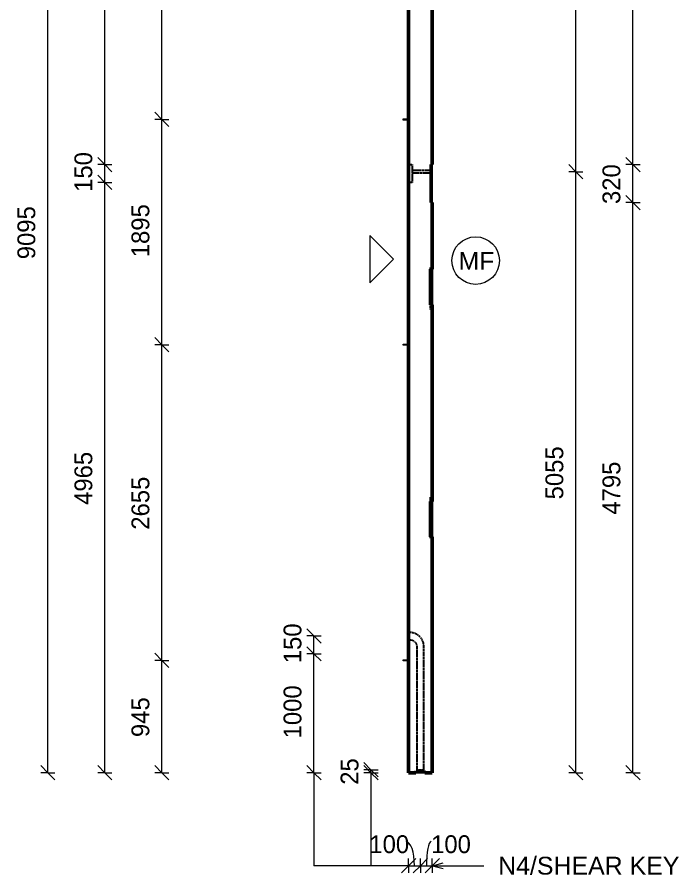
# Model space of a CAD drawing. Header units: millimetres. Extents: x -9471 to 9984, y -2794 to 13196.
# Drawn here: x 3811 to 9379, y -2254 to 4960 of the extents above; entities that cross this region are included whole.
import ezdxf

# ---------------------------------------------------------------- set-up
doc = ezdxf.new("R2010")
doc.units = ezdxf.units.MM
doc.linetypes.add('Dash', pattern=[6.36, 3.18, -3.18])
for name, color, linetype, lineweight in [('A-ANNO-DIMS', 211, 'Continuous', 9), ('A-ANNO-DIMS-60', 211, 'Continuous', 9), ('A-DETL-MBND', 5, 'Continuous', 18), ('A-DETL-THIN', 151, 'Continuous', 18), ('A-GENM', 13, 'Continuous', 18), ('A-WALL', 113, 'Continuous', 25), ('A-WALL-HDLN', 110, 'Dash', 25), ('G-ANNO-TEXT', 231, 'Continuous', 9)]:
    doc.layers.add(name, color=color, linetype=linetype, lineweight=lineweight)
doc.styles.add('Arial_1', font='arial.ttf', dxfattribs={"height": 150})
doc.styles.add('Nirmala UI Semilight', font='NirmalaS.ttf', dxfattribs={"height": 150})
doc.dimstyles.new('Arrow_Filled_-_2_5_NI_UI_1', dxfattribs={"dimscale": 304.8, "dimtxt": 157.104592, "dimasz": 0.393701, "dimexe": 0.19685, "dimexo": 0.0625, "dimgap": 0.19685, "dimtad": 1, "dimdec": 0, "dimzin": 0, "dimdsep": 46, "dimtxsty": 'Nirmala UI Semilight', "dimblk1": 'OBLIQUE', "dimblk2": 'OBLIQUE', "dimsah": 1, "dimcen": 0.09, "dimazin": 0, "dimtfac": 1, "dimtdec": 4, "dimtix": 1, "dimtmove": 0, "dimatfit": 3, "dimfxl": 0.19685, "dimfxlon": 1, "dimtvp": 1, "dimtolj": 1, "dimtzin": 0, "dimarcsym": 2})
doc.dimstyles.new('Arrow_Filled_-_2_5_NI_UI_2', dxfattribs={"dimscale": 304.8, "dimtxt": 157.104592, "dimasz": 0.393701, "dimexe": 0.19685, "dimexo": 0.0625, "dimgap": 0.19685, "dimtad": 1, "dimdec": 0, "dimzin": 0, "dimdsep": 46, "dimtxsty": 'Nirmala UI Semilight', "dimblk1": 'OBLIQUE', "dimblk2": 'OBLIQUE', "dimsah": 1, "dimcen": 0.09, "dimazin": 0, "dimtfac": 1, "dimtdec": 4, "dimtix": 1, "dimtmove": 1, "dimatfit": 3, "dimfxl": 0.19685, "dimfxlon": 1, "dimtvp": 1, "dimtolj": 1, "dimtzin": 0, "dimarcsym": 2})

# ---------------------------------------------------------------- blocks, each defined once
blk = doc.blocks.new('RR spread anchor face based - RR-SA-2_5-150-1876458-Elevation Right')
at = {"layer": 'A-GENM'}
for p, q in [((20219.6, 6759.9), (20224.6, 6759.9)), ((20219.6, 6749.9), (20219.6, 6759.9)), ((20224.6, 6749.9), (20219.6, 6749.9)), ((20224.6, 6759.9), (20264.6, 6759.9)), ((20224.6, 6759.9), (20224.6, 6749.9)), ((20264.6, 6749.9), (20224.6, 6749.9))]:
    blk.add_line(p, q, dxfattribs=at)
blk = doc.blocks.new('DIMBLOCK107-Elevation Right')
at = {"layer": 'A-ANNO-DIMS-60'}
for p, q in [((7104.6, -2177.3), (7164.6, -2117.3)), ((7104.6, -2177.3), (7104.6, -2117.3)), ((7204.6, -2177.3), (7264.6, -2117.3)), ((7204.6, -2177.3), (7204.6, -2117.3)), ((7104.6, -2177.3), (7044.6, -2237.3)), ((7104.6, -2177.3), (7204.6, -2177.3)), ((7104.6, -2177.3), (7104.6, -2237.3)), ((7204.6, -2177.3), (7144.6, -2237.3)), ((7204.6, -2177.3), (7204.6, -2237.3))]:
    blk.add_line(p, q, dxfattribs=at)
blk.add_ellipse((7083.4, -2177.3), major_axis=(0, 202.8), ratio=0.350906, start_param=4.712389, end_param=6.283185, dxfattribs=at)
at = {"layer": 'A-ANNO-DIMS-60', "color": 0, "insert": (6774.9, -1921.6), "char_height": 150, "width": 370.196, "attachment_point": 1, "line_spacing_factor": 1.142579, "style": 'Nirmala UI Semilight'}
blk.add_mtext('100', dxfattribs=at)
blk = doc.blocks.new('_Oblique')
at = {"color": 0, "linetype": 'ByBlock', "lineweight": -2}
blk.add_line((-0.5, -0.5), (0.5, 0.5), dxfattribs=at)
blk = doc.blocks.new('DIMBLOCK108-Elevation Right')
at = {"layer": 'A-ANNO-DIMS-60'}
for p, q in [((7204.6, -2177.3), (7264.6, -2117.3)), ((7204.6, -2177.3), (7204.6, -2117.3)), ((7304.6, -2177.3), (7364.6, -2117.3)), ((7304.6, -2177.3), (7304.6, -2117.3)), ((7204.6, -2177.3), (7144.6, -2237.3)), ((7204.6, -2177.3), (7304.6, -2177.3)), ((7204.6, -2177.3), (7204.6, -2237.3)), ((7304.6, -2177.3), (7244.6, -2237.3)), ((7304.6, -2177.3), (7304.6, -2237.3))]:
    blk.add_line(p, q, dxfattribs=at)
blk.add_ellipse((7294.4, -2177.3), major_axis=(0, 202.8), ratio=0.196007, start_param=0, end_param=1.570796, dxfattribs=at)
at = {"layer": 'A-ANNO-DIMS-60', "color": 0, "insert": (7294.4, -1921.6), "char_height": 150, "width": 370.196, "attachment_point": 1, "line_spacing_factor": 1.142579, "style": 'Nirmala UI Semilight'}
blk.add_mtext('100', dxfattribs=at)
blk = doc.blocks.new('DIMBLOCK109-Elevation Right')
at = {"layer": 'A-ANNO-DIMS-60'}
for p, q in [((6308.5, -395), (6248.5, -335)), ((6308.5, -395), (6248.5, -395)), ((6308.5, -1395), (6308.5, -395)), ((6308.5, -395), (6368.5, -455)), ((6308.5, -395), (6368.5, -395)), ((6308.5, -1395), (6248.5, -1335)), ((6308.5, -1395), (6248.5, -1395)), ((6308.5, -1395), (6368.5, -1455)), ((6308.5, -1395), (6368.5, -1395))]:
    blk.add_line(p, q, dxfattribs=at)
at = {"layer": 'A-ANNO-DIMS-60', "color": 0, "insert": (6052.8, -1106.4), "char_height": 150, "width": 507.305, "attachment_point": 1, "rotation": 90, "line_spacing_factor": 1.142579, "style": 'Nirmala UI Semilight'}
blk.add_mtext('1000', dxfattribs=at)
blk = doc.blocks.new('DIMBLOCK110-Elevation Right')
at = {"layer": 'A-ANNO-DIMS-60'}
for p, q in [((6308.5, -245), (6248.5, -185)), ((6308.5, -245), (6248.5, -245)), ((6308.5, -395), (6308.5, -245)), ((6308.5, -245), (6368.5, -305)), ((6308.5, -245), (6368.5, -245)), ((6308.5, -395), (6248.5, -335)), ((6308.5, -395), (6248.5, -395)), ((6308.5, -395), (6368.5, -455)), ((6308.5, -395), (6368.5, -395))]:
    blk.add_line(p, q, dxfattribs=at)
at = {"layer": 'A-ANNO-DIMS-60', "color": 0, "insert": (6052.8, -474.2), "char_height": 150, "width": 370.196, "attachment_point": 1, "rotation": 90, "line_spacing_factor": 1.142579, "style": 'Nirmala UI Semilight'}
blk.add_mtext('150', dxfattribs=at)
blk = doc.blocks.new('DIMBLOCK111-Elevation Right')
at = {"layer": 'A-ANNO-DIMS-60'}
for p, q in [((6788.5, -1370), (6728.5, -1310)), ((6788.5, -1395), (6728.5, -1335)), ((6788.5, -1370), (6728.5, -1370)), ((6788.5, -1395), (6788.5, -1370)), ((6788.5, -1370), (6848.5, -1430)), ((6788.5, -1370), (6848.5, -1370)), ((6788.5, -1395), (6728.5, -1395)), ((6788.5, -1395), (6848.5, -1455)), ((6788.5, -1395), (6848.5, -1395))]:
    blk.add_line(p, q, dxfattribs=at)
at = {"layer": 'A-ANNO-DIMS-60', "color": 0, "insert": (6532.8, -1496.8), "char_height": 150, "width": 274.219, "attachment_point": 1, "rotation": 90, "line_spacing_factor": 1.142579, "style": 'Nirmala UI Semilight'}
blk.add_mtext('25', dxfattribs=at)
blk = doc.blocks.new('DIMBLOCK116-Elevation Right')
at = {"layer": 'A-ANNO-DIMS-60'}
for p, q in [((5028.5, -450.1), (4968.5, -390.1)), ((5028.5, -450.1), (4968.5, -450.1)), ((5028.5, -1395), (5028.5, -450.1)), ((5028.5, -450.1), (5088.5, -510.1)), ((5028.5, -450.1), (5088.5, -450.1)), ((5028.5, -1395), (4968.5, -1335)), ((5028.5, -1395), (4968.5, -1395)), ((5028.5, -1395), (5088.5, -1455)), ((5028.5, -1395), (5088.5, -1395))]:
    blk.add_line(p, q, dxfattribs=at)
at = {"layer": 'A-ANNO-DIMS-60', "color": 0, "insert": (4772.8, -1095.4), "char_height": 150, "width": 414.756, "attachment_point": 1, "rotation": 90, "line_spacing_factor": 1.142579, "style": 'Nirmala UI Semilight'}
blk.add_mtext('945', dxfattribs=at)
blk = doc.blocks.new('DIMBLOCK117-Elevation Right')
at = {"layer": 'A-ANNO-DIMS-60'}
for p, q in [((5028.5, 2204.9), (4968.5, 2264.9)), ((5028.5, 2204.9), (4968.5, 2204.9)), ((5028.5, -450.1), (5028.5, 2204.9)), ((5028.5, 2204.9), (5088.5, 2144.9)), ((5028.5, 2204.9), (5088.5, 2204.9)), ((5028.5, -450.1), (4968.5, -390.1)), ((5028.5, -450.1), (4968.5, -450.1)), ((5028.5, -450.1), (5088.5, -510.1)), ((5028.5, -450.1), (5088.5, -450.1))]:
    blk.add_line(p, q, dxfattribs=at)
at = {"layer": 'A-ANNO-DIMS-60', "color": 0, "insert": (4772.8, 648.9), "char_height": 150, "width": 548.438, "attachment_point": 1, "rotation": 90, "line_spacing_factor": 1.142579, "style": 'Nirmala UI Semilight'}
blk.add_mtext('2655', dxfattribs=at)
blk = doc.blocks.new('DIMBLOCK118-Elevation Right')
at = {"layer": 'A-ANNO-DIMS-60'}
for p, q in [((5028.5, 4099.9), (4968.5, 4159.9)), ((5028.5, 4099.9), (4968.5, 4099.9)), ((5028.5, 2204.9), (5028.5, 4099.9)), ((5028.5, 4099.9), (5088.5, 4039.9)), ((5028.5, 4099.9), (5088.5, 4099.9)), ((5028.5, 2204.9), (4968.5, 2264.9)), ((5028.5, 2204.9), (4968.5, 2204.9)), ((5028.5, 2204.9), (5088.5, 2144.9)), ((5028.5, 2204.9), (5088.5, 2204.9))]:
    blk.add_line(p, q, dxfattribs=at)
at = {"layer": 'A-ANNO-DIMS-60', "color": 0, "insert": (4772.8, 2941), "char_height": 150, "width": 507.305, "attachment_point": 1, "rotation": 90, "line_spacing_factor": 1.142579, "style": 'Nirmala UI Semilight'}
blk.add_mtext('1895', dxfattribs=at)
blk = doc.blocks.new('DIMBLOCK119-Elevation Right')
at = {"layer": 'A-ANNO-DIMS-60'}
for p, q in [((5028.5, 6754.9), (4968.5, 6814.9)), ((5028.5, 6754.9), (4968.5, 6754.9)), ((5028.5, 4099.9), (5028.5, 6754.9)), ((5028.5, 6754.9), (5088.5, 6694.9)), ((5028.5, 6754.9), (5088.5, 6754.9)), ((5028.5, 4099.9), (4968.5, 4159.9)), ((5028.5, 4099.9), (4968.5, 4099.9)), ((5028.5, 4099.9), (5088.5, 4039.9)), ((5028.5, 4099.9), (5088.5, 4099.9))]:
    blk.add_line(p, q, dxfattribs=at)
at = {"layer": 'A-ANNO-DIMS-60', "color": 0, "insert": (4772.8, 5198.9), "char_height": 150, "width": 548.438, "attachment_point": 1, "rotation": 90, "line_spacing_factor": 1.142579, "style": 'Nirmala UI Semilight'}
blk.add_mtext('2655', dxfattribs=at)
blk = doc.blocks.new('DIMBLOCK123-Elevation Right')
at = {"layer": 'A-ANNO-DIMS-60'}
for p, q in [((4068.5, 7700), (4008.5, 7760)), ((4068.5, 7700), (4008.5, 7700)), ((4068.5, -1395), (4068.5, 7700)), ((4068.5, 7700), (4128.5, 7640)), ((4068.5, 7700), (4128.5, 7700)), ((4068.5, -1395), (4008.5, -1335)), ((4068.5, -1395), (4008.5, -1395)), ((4068.5, -1395), (4128.5, -1455)), ((4068.5, -1395), (4128.5, -1395))]:
    blk.add_line(p, q, dxfattribs=at)
at = {"layer": 'A-ANNO-DIMS-60', "color": 0, "insert": (3812.8, 2924), "char_height": 150, "width": 548.438, "attachment_point": 1, "rotation": 90, "line_spacing_factor": 1.142579, "style": 'Nirmala UI Semilight'}
blk.add_mtext('9095', dxfattribs=at)
blk = doc.blocks.new('DIMBLOCK130-Elevation Right')
at = {"layer": 'A-ANNO-DIMS-60'}
for p, q in [((8512.5, 3660), (8452.5, 3720)), ((8512.5, 3660), (8452.5, 3660)), ((8512.5, -1395), (8512.5, 3660)), ((8512.5, 3660), (8572.5, 3600)), ((8512.5, 3660), (8572.5, 3660)), ((8512.5, -1395), (8452.5, -1335)), ((8512.5, -1395), (8452.5, -1395)), ((8512.5, -1395), (8572.5, -1455)), ((8512.5, -1395), (8572.5, -1395))]:
    blk.add_line(p, q, dxfattribs=at)
at = {"layer": 'A-ANNO-DIMS-60', "color": 0, "insert": (8256.8, 904), "char_height": 150, "width": 548.438, "attachment_point": 1, "rotation": 90, "line_spacing_factor": 1.142579, "style": 'Nirmala UI Semilight'}
blk.add_mtext('5055', dxfattribs=at)
blk = doc.blocks.new('DIMBLOCK131-Elevation Right')
at = {"layer": 'A-ANNO-DIMS-60'}
for p, q in [((8512.5, 7700), (8452.5, 7760)), ((8512.5, 7700), (8452.5, 7700)), ((8512.5, 3660), (8512.5, 7700)), ((8512.5, 7700), (8572.5, 7640)), ((8512.5, 7700), (8572.5, 7700)), ((8512.5, 3660), (8452.5, 3720)), ((8512.5, 3660), (8452.5, 3660)), ((8512.5, 3660), (8572.5, 3600)), ((8512.5, 3660), (8572.5, 3660))]:
    blk.add_line(p, q, dxfattribs=at)
at = {"layer": 'A-ANNO-DIMS-60', "color": 0, "insert": (8256.8, 5448.6), "char_height": 150, "width": 555.293, "attachment_point": 1, "rotation": 90, "line_spacing_factor": 1.142579, "style": 'Nirmala UI Semilight'}
blk.add_mtext('4040', dxfattribs=at)
blk = doc.blocks.new('DIMBLOCK132-Elevation Right')
at = {"layer": 'A-ANNO-DIMS-60'}
for p, q in [((4548.5, 3570), (4488.5, 3630)), ((4548.5, 3570), (4488.5, 3570)), ((4548.5, -1395), (4548.5, 3570)), ((4548.5, 3570), (4608.5, 3510)), ((4548.5, 3570), (4608.5, 3570)), ((4548.5, -1395), (4488.5, -1335)), ((4548.5, -1395), (4488.5, -1395)), ((4548.5, -1395), (4608.5, -1455)), ((4548.5, -1395), (4608.5, -1395))]:
    blk.add_line(p, q, dxfattribs=at)
at = {"layer": 'A-ANNO-DIMS-60', "color": 0, "insert": (4292.8, 857.6), "char_height": 150, "width": 551.866, "attachment_point": 1, "rotation": 90, "line_spacing_factor": 1.142579, "style": 'Nirmala UI Semilight'}
blk.add_mtext('4965', dxfattribs=at)
blk = doc.blocks.new('DIMBLOCK133-Elevation Right')
at = {"layer": 'A-ANNO-DIMS-60'}
for p, q in [((4548.5, 3720), (4488.5, 3780)), ((4548.5, 3720), (4488.5, 3720)), ((4548.5, 3570), (4548.5, 3720)), ((4548.5, 3720), (4608.5, 3660)), ((4548.5, 3720), (4608.5, 3720)), ((4548.5, 3570), (4488.5, 3630)), ((4548.5, 3570), (4488.5, 3570)), ((4548.5, 3570), (4608.5, 3510)), ((4548.5, 3570), (4608.5, 3570))]:
    blk.add_line(p, q, dxfattribs=at)
at = {"layer": 'A-ANNO-DIMS-60', "color": 0, "insert": (4292.8, 3490.8), "char_height": 150, "width": 370.196, "attachment_point": 1, "rotation": 90, "line_spacing_factor": 1.142579, "style": 'Nirmala UI Semilight'}
blk.add_mtext('150', dxfattribs=at)
blk = doc.blocks.new('DIMBLOCK134-Elevation Right')
at = {"layer": 'A-ANNO-DIMS-60'}
for p, q in [((4548.5, 7700), (4488.5, 7760)), ((4548.5, 7700), (4488.5, 7700)), ((4548.5, 3720), (4548.5, 7700)), ((4548.5, 7700), (4608.5, 7640)), ((4548.5, 7700), (4608.5, 7700)), ((4548.5, 3720), (4488.5, 3780)), ((4548.5, 3720), (4488.5, 3720)), ((4548.5, 3720), (4608.5, 3660)), ((4548.5, 3720), (4608.5, 3720))]:
    blk.add_line(p, q, dxfattribs=at)
at = {"layer": 'A-ANNO-DIMS-60', "color": 0, "insert": (4292.8, 5481.5), "char_height": 150, "width": 548.438, "attachment_point": 1, "rotation": 90, "line_spacing_factor": 1.142579, "style": 'Nirmala UI Semilight'}
blk.add_mtext('3980', dxfattribs=at)
blk = doc.blocks.new('DIMBLOCK137-Elevation Right')
at = {"layer": 'A-ANNO-DIMS-60'}
for p, q in [((8992.5, 3400), (8932.5, 3460)), ((8992.5, 3400), (8932.5, 3400)), ((8992.5, -1395), (8992.5, 3400)), ((8992.5, 3400), (9052.5, 3340)), ((8992.5, 3400), (9052.5, 3400)), ((8992.5, -1395), (8932.5, -1335)), ((8992.5, -1395), (8932.5, -1395)), ((8992.5, -1395), (9052.5, -1455)), ((8992.5, -1395), (9052.5, -1395))]:
    blk.add_line(p, q, dxfattribs=at)
at = {"layer": 'A-ANNO-DIMS-60', "color": 0, "insert": (8736.8, 775.4), "char_height": 150, "width": 545.01, "attachment_point": 1, "rotation": 90, "line_spacing_factor": 1.142579, "style": 'Nirmala UI Semilight'}
blk.add_mtext('4795', dxfattribs=at)
blk = doc.blocks.new('DIMBLOCK138-Elevation Right')
at = {"layer": 'A-ANNO-DIMS-60'}
for p, q in [((8992.5, 3720), (8932.5, 3780)), ((8992.5, 3720), (8932.5, 3720)), ((8992.5, 3400), (8992.5, 3720)), ((8992.5, 3720), (9052.5, 3660)), ((8992.5, 3720), (9052.5, 3720)), ((8992.5, 3400), (8932.5, 3460)), ((8992.5, 3400), (8932.5, 3400)), ((8992.5, 3400), (9052.5, 3340)), ((8992.5, 3400), (9052.5, 3400))]:
    blk.add_line(p, q, dxfattribs=at)
at = {"layer": 'A-ANNO-DIMS-60', "color": 0, "insert": (8736.8, 3388.6), "char_height": 150, "width": 411.328, "attachment_point": 1, "rotation": 90, "line_spacing_factor": 1.142579, "style": 'Nirmala UI Semilight'}
blk.add_mtext('320', dxfattribs=at)
blk = doc.blocks.new('DIMBLOCK139-Elevation Right')
at = {"layer": 'A-ANNO-DIMS-60'}
for p, q in [((8992.5, 7700), (8932.5, 7760)), ((8992.5, 7700), (8932.5, 7700)), ((8992.5, 3720), (8992.5, 7700)), ((8992.5, 7700), (9052.5, 7640)), ((8992.5, 7700), (9052.5, 7700)), ((8992.5, 3720), (8932.5, 3780)), ((8992.5, 3720), (8932.5, 3720)), ((8992.5, 3720), (9052.5, 3660)), ((8992.5, 3720), (9052.5, 3720))]:
    blk.add_line(p, q, dxfattribs=at)
at = {"layer": 'A-ANNO-DIMS-60', "color": 0, "insert": (8736.8, 5481.5), "char_height": 150, "width": 548.438, "attachment_point": 1, "rotation": 90, "line_spacing_factor": 1.142579, "style": 'Nirmala UI Semilight'}
blk.add_mtext('3980', dxfattribs=at)

msp = doc.modelspace()

# ---------------------------------------------------------------- linework, layer by layer
at = {"layer": 'A-DETL-MBND'}
for p, q in [((6308.5, -1395), (6308.5, -2177.3)), ((6788.5, -1395), (6788.5, -2177.3)), ((7104.6, -2177.3), (6308.5, -2177.3))]:
    msp.add_line(p, q, dxfattribs=at)
at = {"layer": 'A-DETL-THIN'}
for p, q in [((6778.6, 3122.6), (6778.6, 2726.7)), ((6976.6, 2924.6), (6778.6, 3122.6)), ((6778.6, 2726.7), (6976.6, 2924.6))]:
    msp.add_line(p, q, dxfattribs=at)
msp.add_circle((7669.3, 2912.7), 200, dxfattribs=at)
at = {"layer": 'A-WALL', "lineweight": 50}
for p, q in [((7104.6, 7700), (7104.6, -1395)), ((7304.6, 3720), (7304.6, 7660)), ((7294.6, 3400), (7294.6, 3720)), ((7294.6, 3720), (7304.6, 3720)), ((7304.6, 3400), (7294.6, 3400)), ((7304.6, 2839.5), (7304.6, 3400)), ((7289.6, 2540.1), (7289.6, 2839.5)), ((7289.6, 2839.5), (7304.6, 2839.5)), ((7304.6, 2540.1), (7289.6, 2540.1)), ((7304.6, 886.5), (7304.6, 2540.1)), ((7289.6, 590.1), (7289.6, 886.5)), ((7289.6, 886.5), (7304.6, 886.5)), ((7304.6, 590.1), (7289.6, 590.1)), ((7304.6, -1395), (7304.6, 590.1)), ((7104.6, -1395), (7167.1, -1395)), ((7167.1, -1395), (7172, -1382.8)), ((7172, -1382.8), (7237.2, -1382.8)), ((7237.2, -1382.8), (7242.1, -1395)), ((7242.1, -1395), (7304.6, -1395))]:
    msp.add_line(p, q, dxfattribs=at)
at = {"layer": 'A-WALL'}
for p, q in [((7304.6, 2839.5), (7304.6, 2540.1)), ((7304.6, 886.5), (7304.6, 590.1)), ((7242.1, -1395), (7167.1, -1395))]:
    msp.add_line(p, q, dxfattribs=at)
at = {"layer": 'A-WALL-HDLN'}
for p, q in [((7104.6, 3720), (7134.6, 3720)), ((7134.6, 3720), (7134.6, 3670)), ((7294.6, 3670), (7134.6, 3670)), ((7134.6, 3670), (7134.6, 3650)), ((7134.6, 3650), (7294.6, 3650)), ((7134.6, 3650), (7134.6, 3570)), ((7134.6, 3570), (7104.6, 3570)), ((7304.6, 2858.7), (7289.6, 2858.7)), ((7289.6, 2839.8), (7289.6, 2858.7)), ((7304.6, 2802), (7289.6, 2802)), ((7289.6, 2558.7), (7304.6, 2558.7)), ((7289.6, 2502), (7289.6, 2539.3)), ((7289.6, 2502), (7304.6, 2502)), ((7304.6, 925.8), (7289.6, 925.8)), ((7289.6, 887.2), (7289.6, 925.8)), ((7304.6, 877.3), (7289.6, 877.3)), ((7289.6, 625.8), (7304.6, 625.8)), ((7289.6, 577.3), (7289.6, 588.8)), ((7289.6, 577.3), (7304.6, 577.3)), ((7114.6, -215), (7104.6, -215)), ((7104.6, -275), (7114.6, -275)), ((7174.6, -335), (7174.6, -1376.3)), ((7234.6, -1376.3), (7234.6, -335)), ((7177.1, -1370), (7232.1, -1370)), ((7174.6, -1376.3), (7172, -1382.7)), ((7234.6, -1376.3), (7237.2, -1382.7))]:
    msp.add_line(p, q, dxfattribs=at)
at = {"layer": 'A-WALL-HDLN', "flags": 128}
for points in [[(7234.6, -335), (7230.5, -303.9), (7218.5, -274.9), (7199.3, -250), (7174.3, -230.9), (7145.3, -219), (7114.6, -215)], [(7114.6, -275), (7136.4, -279.1), (7155.2, -290.8), (7168.4, -308.5), (7174.4, -329.8), (7174.6, -335)], [(7177.1, -1370), (7176, -1372.7), (7175.2, -1374.7), (7174.8, -1375.9), (7174.6, -1376.2)], [(7234.6, -1376.2), (7234.4, -1375.9), (7234, -1374.7), (7233.2, -1372.7), (7232.1, -1370)]]:
    msp.add_lwpolyline(points, dxfattribs=at)
at = {"layer": 'G-ANNO-TEXT', "color": 7}
for q in [(7395.1, -2153.2), (7395.1, -2201.4), (7738.7, -2177.3)]:
    msp.add_line((7305.1, -2177.3), q, dxfattribs=at)

# ---------------------------------------------------------------- block references
at = {"layer": 'A-GENM'}
for p in [(-13160, -2655), (-13160, -4550), (-13160, -7205)]:
    msp.add_blockref('RR spread anchor face based - RR-SA-2_5-150-1876458-Elevation Right', p, dxfattribs=at)

# ---------------------------------------------------------------- texts
at = {"layer": 'G-ANNO-TEXT', "color": 7, "char_height": 150, "attachment_point": 1, "style": 'Arial_1'}
for s, insert, width in [('MF', (7524.8, 2985.6), 360.759), ('N4/SHEAR KEY', (7858.7, -2102.3), 1842.278)]:
    msp.add_mtext(s, dxfattribs=dict(at, insert=insert, width=width))

# ---------------------------------------------------------------- dimensions: what is measured, and where the dimension line sits
at = {"layer": 'A-ANNO-DIMS'}
for base, p1, p2, override, picture, middle in [((4068.5, 7700), (4128.5, -1395), (4128.5, 7700), {"dimpost": '<>', "dimfxl": 9095}, 'DIMBLOCK123-Elevation Right', (3930.9, 3152.5)), ((4548.5, 7700), (4608.5, 3720), (4608.5, 7700), {"dimpost": '<>', "dimfxl": 3980}, 'DIMBLOCK134-Elevation Right', (4410.9, 5710)), ((8512.5, 7700), (8452.5, 3660), (8452.5, 7700), {"dimpost": '<>', "dimfxl": 4040}, 'DIMBLOCK131-Elevation Right', (8374.9, 5680)), ((8992.5, 7700), (8932.5, 3720), (8932.5, 7700), {"dimpost": '<>', "dimfxl": 3980}, 'DIMBLOCK139-Elevation Right', (8854.9, 5710)), ((5028.5, 6754.9), (5088.5, 4099.9), (5088.5, 6754.9), {"dimpost": '<>', "dimfxl": 2655}, 'DIMBLOCK119-Elevation Right', (4890.9, 5427.4)), ((5028.5, 4099.9), (5088.5, 2204.9), (5088.5, 4099.9), {"dimpost": '<>', "dimfxl": 1895}, 'DIMBLOCK118-Elevation Right', (4890.5, 3152.4)), ((4548.5, 3720), (4608.5, 3570), (4608.5, 3720), {"dimpost": '<>', "dimfxl": 150}, 'DIMBLOCK133-Elevation Right', (4410.5, 3645)), ((8992.5, 3720), (8932.5, 3400), (8932.5, 3720), {"dimpost": '<>', "dimfxl": 320}, 'DIMBLOCK138-Elevation Right', (8854.9, 3560)), ((8512.5, 3660), (8452.5, -1395), (8452.5, 3660), {"dimpost": '<>', "dimfxl": 5055}, 'DIMBLOCK130-Elevation Right', (8374.9, 1132.5)), ((4548.5, 3570), (4608.5, -1395), (4608.5, 3570), {"dimpost": '<>', "dimfxl": 4965}, 'DIMBLOCK132-Elevation Right', (4410.9, 1087.5)), ((8992.5, 3400), (8932.5, -1395), (8932.5, 3400), {"dimpost": '<>', "dimfxl": 4795}, 'DIMBLOCK137-Elevation Right', (8854.9, 1002.5)), ((5028.5, 2204.9), (5088.5, -450.1), (5088.5, 2204.9), {"dimpost": '<>', "dimfxl": 2655}, 'DIMBLOCK117-Elevation Right', (4890.9, 877.4)), ((6308.5, -245), (6368.5, -395), (6368.5, -245), {"dimpost": '<>', "dimfxl": 150}, 'DIMBLOCK110-Elevation Right', (6170.5, -320)), ((6308.5, -395), (6368.5, -1395), (6368.5, -395), {"dimpost": '<>', "dimfxl": 1000}, 'DIMBLOCK109-Elevation Right', (6170.5, -895)), ((5028.5, -450.1), (5088.5, -1395), (5088.5, -450.1), {"dimpost": '<>', "dimfxl": 944.9}, 'DIMBLOCK116-Elevation Right', (4890.9, -922.6)), ((6788.5, -1370), (6848.5, -1395), (6848.5, -1370), {"dimpost": '<>', "dimfxl": 25}, 'DIMBLOCK111-Elevation Right', (6651, -1382.5))]:
    dim = msp.add_linear_dim(base=base, p1=p1, p2=p2, angle=90, dimstyle='Arrow_Filled_-_2_5_NI_UI_1', override=override, dxfattribs=at)
    dim.commit()
    dim.dimension.update_dxf_attribs({"geometry": picture, "text_midpoint": middle})
for base, p1, p2, picture, middle in [((7204.6, -2177.3), (7104.6, -2117.3), (7204.6, -2117.3), 'DIMBLOCK107-Elevation Right', (6960, -2021.6)), ((7304.6, -2177.3), (7204.6, -2117.3), (7304.6, -2117.3), 'DIMBLOCK108-Elevation Right', (7479.5, -2021.6))]:
    dim = msp.add_linear_dim(base=base, p1=p1, p2=p2, angle=0, dimstyle='Arrow_Filled_-_2_5_NI_UI_2', override={"dimpost": '<>', "dimfxl": 100}, dxfattribs=at)
    dim.commit()
    dim.dimension.update_dxf_attribs({"geometry": picture, "text_midpoint": middle, "dimtype": 160})

doc.saveas('drawing.dxf')
